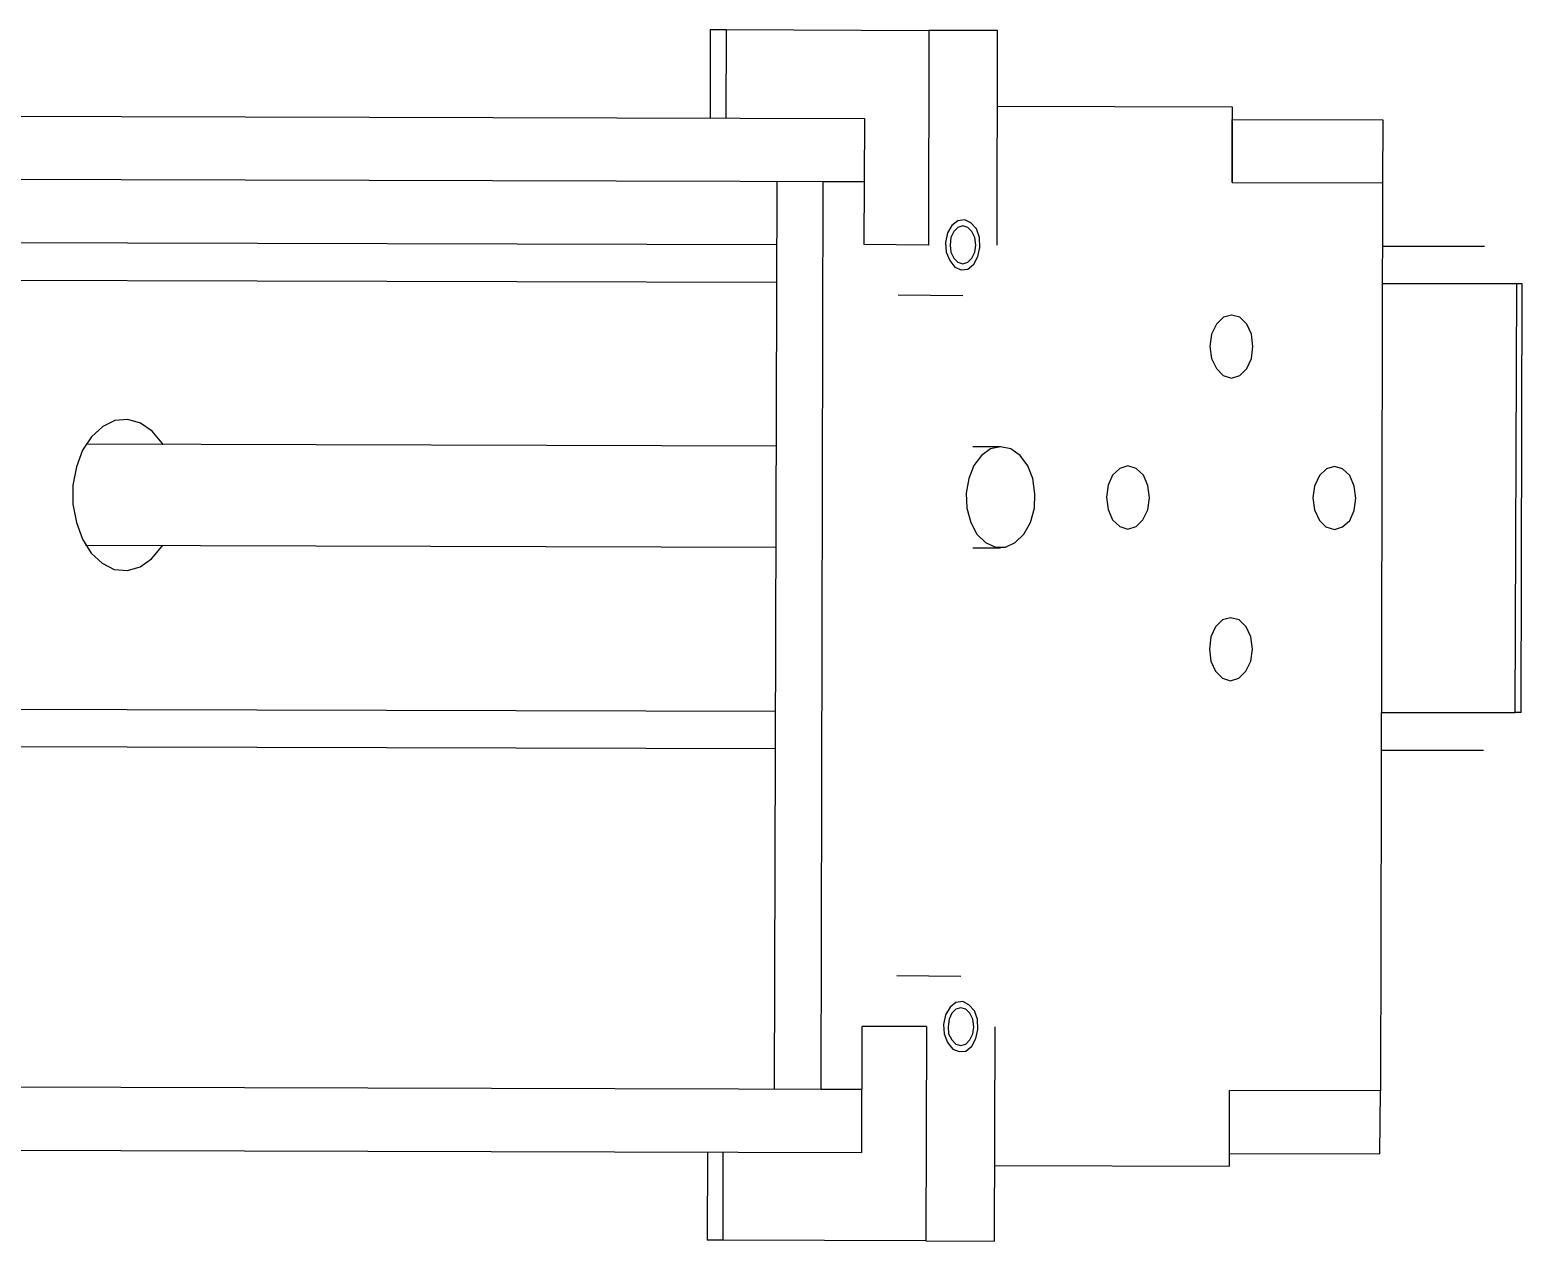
# Model space of a CAD drawing. Header units: millimetres. Extents: x -3.16865624 to -3.16864864, y -11.87708813 to -11.87708127.
# Drawn here: x -3.1686533644 to -3.1686530686, y -11.877087532 to -11.8770872918 of the extents above; entities that cross this region are included whole.
import ezdxf

# ---------------------------------------------------------------- set-up
doc = ezdxf.new("R2010")
doc.units = ezdxf.units.MM

msp = doc.modelspace()

# ---------------------------------------------------------------- linework, layer by layer
at = {"color": 7, "linetype": 'Continuous', "lineweight": 25}
for p, q in [((-3.1686532296, -11.8770872918), (-3.1686532296, -11.8770873093)), ((-3.1686532296, -11.8770872918), (-3.1686532264, -11.8770872918)), ((-3.1686532264, -11.8770872918), (-3.1686532265, -11.8770873093)), ((-3.1686532264, -11.8770872918), (-3.1686531862, -11.877087292)), ((-3.1686531862, -11.877087292), (-3.1686531863, -11.8770873345)), ((-3.1686531726, -11.877087292), (-3.1686531862, -11.877087292)), ((-3.1686531727, -11.8770873345), (-3.1686531726, -11.877087292)), ((-3.1686535228, -11.8770873086), (-3.168653199, -11.8770873094)), ((-3.1686531726, -11.877087307), (-3.1686531261, -11.8770873071)), ((-3.1686531261, -11.8770873071), (-3.1686531261, -11.8770873221)), ((-3.168653199, -11.8770873094), (-3.1686531991, -11.8770873344)), ((-3.1686531261, -11.8770873221), (-3.1686531261, -11.8770873096)), ((-3.1686531261, -11.8770873096), (-3.1686530962, -11.8770873097)), ((-3.1686530962, -11.8770873097), (-3.1686530963, -11.8770873222)), ((-3.1686535228, -11.8770873211), (-3.1686531991, -11.8770873219)), ((-3.1686532168, -11.8770875019), (-3.1686532163, -11.8770873219)), ((-3.1686532076, -11.8770875019), (-3.1686532072, -11.8770873219)), ((-3.1686532072, -11.8770873219), (-3.1686531991, -11.8770873219)), ((-3.1686531261, -11.8770873221), (-3.1686530963, -11.8770873222)), ((-3.1686530963, -11.8770873222), (-3.1686530967, -11.8770875022)), ((-3.1686533767, -11.877087334), (-3.1686532163, -11.8770873344)), ((-3.1686531863, -11.8770873345), (-3.1686531991, -11.8770873344)), ((-3.1686530963, -11.8770873347), (-3.1686530761, -11.8770873347)), ((-3.16865307, -11.8770874272), (-3.1686530697, -11.8770873422)), ((-3.1686530688, -11.8770874272), (-3.1686530686, -11.8770873422)), ((-3.1686531923, -11.8770873444), (-3.1686531795, -11.8770873445)), ((-3.1686532164, -11.8770873744), (-3.1686533533, -11.877087374)), ((-3.168653172, -11.8770873745), (-3.1686531775, -11.8770873745)), ((-3.1686533534, -11.877087394), (-3.1686532165, -11.8770873944)), ((-3.1686531775, -11.8770873945), (-3.168653172, -11.8770873945)), ((-3.1686532166, -11.8770874344), (-3.1686533769, -11.877087434)), ((-3.1686530763, -11.8770874347), (-3.1686530966, -11.8770874347)), ((-3.1686531799, -11.8770874795), (-3.1686531926, -11.8770874794)), ((-3.1686531995, -11.8770874894), (-3.1686531996, -11.8770875144)), ((-3.1686531867, -11.8770874894), (-3.1686531995, -11.8770874894)), ((-3.1686531867, -11.8770874894), (-3.1686531868, -11.8770875319)), ((-3.1686531732, -11.877087532), (-3.1686531731, -11.8770874895)), ((-3.1686531995, -11.8770875019), (-3.1686535233, -11.8770875011)), ((-3.1686531995, -11.8770875019), (-3.1686532076, -11.8770875019)), ((-3.1686531266, -11.8770875146), (-3.1686531266, -11.8770875021)), ((-3.1686530967, -11.8770875022), (-3.1686531266, -11.8770875021)), ((-3.1686531266, -11.8770875171), (-3.1686531266, -11.8770875021)), ((-3.1686530968, -11.8770875147), (-3.1686530967, -11.8770875022)), ((-3.1686535233, -11.8770875136), (-3.1686531996, -11.8770875144)), ((-3.1686532301, -11.8770875143), (-3.1686532302, -11.8770875318)), ((-3.168653227, -11.8770875318), (-3.168653227, -11.8770875143)), ((-3.1686531266, -11.8770875146), (-3.1686530968, -11.8770875147)), ((-3.1686531731, -11.877087517), (-3.1686531266, -11.8770875171)), ((-3.168653227, -11.8770875318), (-3.1686532302, -11.8770875318)), ((-3.1686531868, -11.8770875319), (-3.168653227, -11.8770875318)), ((-3.1686531868, -11.8770875319), (-3.1686531732, -11.877087532))]:
    msp.add_line(p, q, dxfattribs=at)
at = {"color": 8, "linetype": 'Continuous', "lineweight": 25}
for p, q in [((-3.1686532164, -11.8770873419), (-3.1686533712, -11.8770873415)), ((-3.1686530697, -11.8770873422), (-3.1686530963, -11.8770873422)), ((-3.1686530686, -11.8770873422), (-3.1686530697, -11.8770873422)), ((-3.1686533714, -11.8770874265), (-3.1686532166, -11.8770874269)), ((-3.1686530965, -11.8770874272), (-3.16865307, -11.8770874272)), ((-3.1686530688, -11.8770874272), (-3.16865307, -11.8770874272))]:
    msp.add_line(p, q, dxfattribs=at)
at = {"color": 7, "linetype": 'Continuous', "flags": 128}
for points in [[(-3.1686531828, -11.8770873359), (-3.1686531821, -11.8770873376), (-3.1686531811, -11.8770873389), (-3.1686531798, -11.8770873394), (-3.1686531785, -11.8770873393), (-3.1686531773, -11.8770873383), (-3.1686531765, -11.8770873368), (-3.1686531761, -11.877087335), (-3.1686531762, -11.877087333), (-3.1686531768, -11.8770873313), (-3.1686531779, -11.8770873301), (-3.1686531791, -11.8770873295), (-3.1686531805, -11.8770873297), (-3.1686531817, -11.8770873306), (-3.1686531825, -11.8770873321), (-3.1686531829, -11.877087334), (-3.1686531828, -11.8770873359)], [(-3.1686531766, -11.877087488), (-3.1686531772, -11.8770874863), (-3.1686531783, -11.8770874851), (-3.1686531795, -11.8770874845), (-3.1686531809, -11.8770874847), (-3.168653182, -11.8770874856), (-3.1686531829, -11.8770874871), (-3.1686531833, -11.877087489), (-3.1686531832, -11.8770874909), (-3.1686531825, -11.8770874926), (-3.1686531815, -11.8770874939), (-3.1686531802, -11.8770874944), (-3.1686531789, -11.8770874943), (-3.1686531777, -11.8770874933), (-3.1686531769, -11.8770874918), (-3.1686531765, -11.87708749), (-3.1686531766, -11.877087488)]]:
    msp.add_lwpolyline(points, dxfattribs=at)
at = {"color": 7, "linetype": 'Continuous', "lineweight": 25, "flags": 128}
for points in [[(-3.1686531795, -11.8770873307), (-3.1686531805, -11.877087331), (-3.1686531813, -11.8770873318), (-3.1686531819, -11.877087333), (-3.168653182, -11.8770873345), (-3.1686531819, -11.8770873359), (-3.1686531813, -11.8770873371), (-3.1686531805, -11.8770873379), (-3.1686531795, -11.8770873382), (-3.1686531785, -11.8770873379), (-3.1686531777, -11.8770873371), (-3.1686531771, -11.8770873359), (-3.1686531769, -11.8770873345), (-3.1686531771, -11.877087333), (-3.1686531777, -11.8770873318), (-3.1686531785, -11.877087331), (-3.1686531795, -11.8770873307)], [(-3.1686531262, -11.8770873609), (-3.1686531246, -11.8770873604), (-3.1686531232, -11.877087359), (-3.1686531223, -11.877087357), (-3.168653122, -11.8770873546), (-3.1686531223, -11.8770873522), (-3.1686531232, -11.8770873502), (-3.1686531246, -11.8770873488), (-3.1686531262, -11.8770873484), (-3.1686531278, -11.8770873488), (-3.1686531292, -11.8770873502), (-3.1686531302, -11.8770873522), (-3.1686531305, -11.8770873546), (-3.1686531302, -11.877087357), (-3.1686531292, -11.877087359), (-3.1686531279, -11.8770873604), (-3.1686531262, -11.8770873609)], [(-3.168653338, -11.8770873741), (-3.1686533382, -11.8770873738), (-3.1686533402, -11.8770873714), (-3.1686533425, -11.8770873698), (-3.168653345, -11.8770873691), (-3.1686533476, -11.8770873693), (-3.16865335, -11.8770873705), (-3.1686533522, -11.8770873725), (-3.168653354, -11.8770873752), (-3.1686533552, -11.8770873785), (-3.1686533559, -11.8770873821), (-3.1686533559, -11.8770873859), (-3.1686533552, -11.8770873895), (-3.168653354, -11.8770873928), (-3.1686533523, -11.8770873956), (-3.1686533501, -11.8770873976), (-3.1686533477, -11.8770873988), (-3.1686533451, -11.877087399), (-3.1686533426, -11.8770873983), (-3.1686533403, -11.8770873967), (-3.1686533383, -11.8770873943), (-3.1686533381, -11.8770873941)], [(-3.168653172, -11.8770873745), (-3.168653174, -11.8770873749), (-3.1686531758, -11.8770873762), (-3.1686531773, -11.8770873782), (-3.1686531783, -11.8770873808), (-3.1686531788, -11.8770873837), (-3.1686531787, -11.8770873867), (-3.1686531779, -11.8770873895), (-3.1686531767, -11.8770873918), (-3.168653175, -11.8770873935), (-3.168653173, -11.8770873944), (-3.168653171, -11.8770873944), (-3.1686531691, -11.8770873935), (-3.1686531674, -11.8770873918), (-3.1686531661, -11.8770873895), (-3.1686531653, -11.8770873867), (-3.1686531652, -11.8770873838), (-3.1686531656, -11.8770873808), (-3.1686531666, -11.8770873783), (-3.1686531681, -11.8770873762), (-3.16865317, -11.8770873749), (-3.168653172, -11.8770873745)], [(-3.1686531468, -11.8770873908), (-3.1686531451, -11.8770873903), (-3.1686531438, -11.877087389), (-3.1686531428, -11.877087387), (-3.1686531425, -11.8770873846), (-3.1686531428, -11.8770873822), (-3.1686531437, -11.8770873801), (-3.1686531451, -11.8770873788), (-3.1686531468, -11.8770873783), (-3.1686531484, -11.8770873788), (-3.1686531498, -11.8770873801), (-3.1686531507, -11.8770873821), (-3.168653151, -11.8770873845), (-3.1686531507, -11.8770873869), (-3.1686531498, -11.877087389), (-3.1686531484, -11.8770873903), (-3.1686531468, -11.8770873908)], [(-3.1686531058, -11.8770873909), (-3.1686531042, -11.8770873904), (-3.1686531028, -11.8770873891), (-3.1686531019, -11.8770873871), (-3.1686531016, -11.8770873847), (-3.1686531019, -11.8770873823), (-3.1686531028, -11.8770873802), (-3.1686531042, -11.8770873789), (-3.1686531058, -11.8770873784), (-3.1686531074, -11.8770873789), (-3.1686531088, -11.8770873802), (-3.1686531098, -11.8770873823), (-3.1686531101, -11.8770873846), (-3.1686531098, -11.877087387), (-3.1686531088, -11.8770873891), (-3.1686531075, -11.8770873904), (-3.1686531058, -11.8770873909)], [(-3.1686531264, -11.8770874209), (-3.1686531248, -11.8770874204), (-3.1686531234, -11.877087419), (-3.1686531224, -11.877087417), (-3.1686531221, -11.8770874146), (-3.1686531224, -11.8770874122), (-3.1686531233, -11.8770874102), (-3.1686531247, -11.8770874088), (-3.1686531264, -11.8770874084), (-3.168653128, -11.8770874088), (-3.1686531294, -11.8770874102), (-3.1686531303, -11.8770874122), (-3.1686531306, -11.8770874146), (-3.1686531303, -11.877087417), (-3.1686531294, -11.877087419), (-3.168653128, -11.8770874204), (-3.1686531264, -11.8770874209)], [(-3.1686531799, -11.8770874932), (-3.1686531789, -11.8770874929), (-3.1686531781, -11.8770874921), (-3.1686531775, -11.8770874909), (-3.1686531773, -11.8770874895), (-3.1686531775, -11.877087488), (-3.1686531781, -11.8770874868), (-3.1686531789, -11.877087486), (-3.1686531799, -11.8770874857), (-3.1686531809, -11.877087486), (-3.1686531817, -11.8770874868), (-3.1686531822, -11.877087488), (-3.1686531824, -11.8770874895), (-3.1686531823, -11.8770874909), (-3.1686531817, -11.8770874921), (-3.1686531809, -11.8770874929), (-3.1686531799, -11.8770874932)]]:
    msp.add_lwpolyline(points, dxfattribs=at)

doc.saveas('drawing.dxf')
